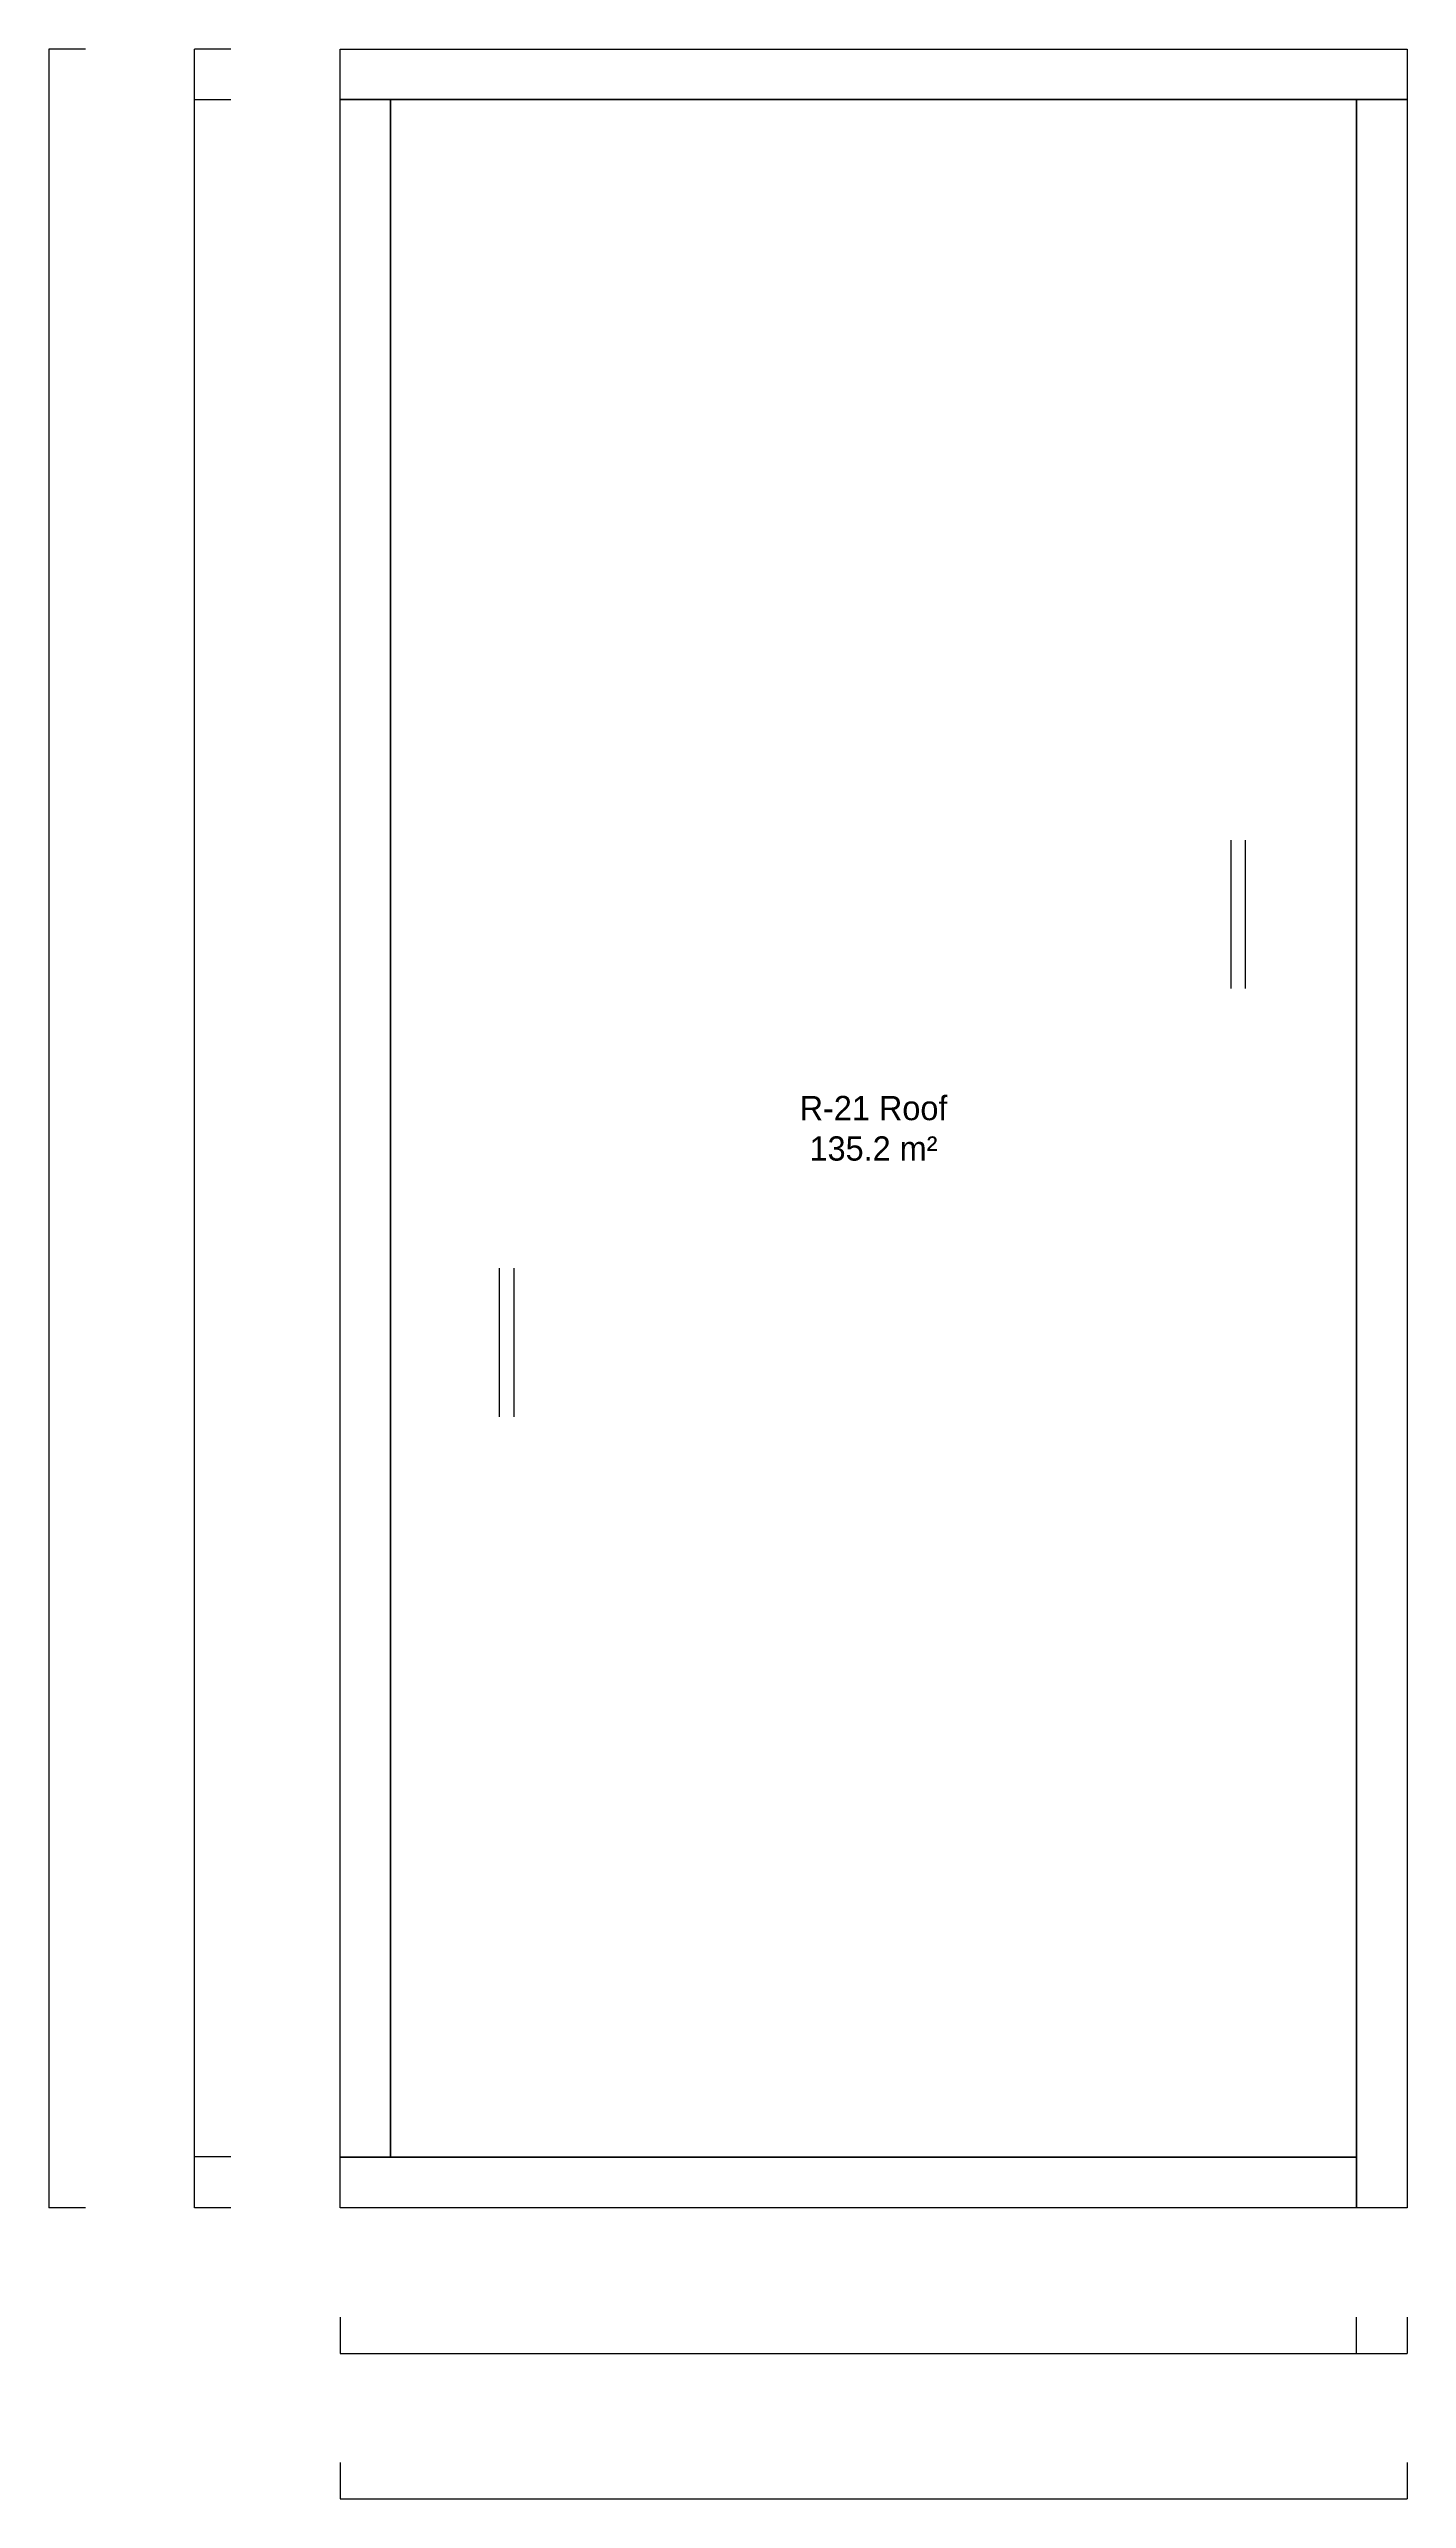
# Model space of a CAD drawing. Header units: millimetres. Extents: x -2400 to 8800, y -20200 to 0.
import ezdxf

# ---------------------------------------------------------------- set-up
doc = ezdxf.new("R2010")
doc.units = ezdxf.units.MM
for name, color, linetype in [('A-ANNO-DIMS', 1, 'Continuous'), ('A-AREA', 8, 'Continuous'), ('A-AREA-IDEN', 2, 'Continuous'), ('A-GLAZ', 5, 'Continuous'), ('A-WALL', 7, 'Continuous')]:
    doc.layers.add(name, color=color, linetype=linetype)
doc.styles.add('OpenSansCondensed-Light', font='OpenSansCondensed-Light.ttf')
doc.dimstyles.new('EZDXF', dxfattribs={"dimtxt": 0.25, "dimasz": 0.175, "dimexe": 0.375, "dimexo": 0.125, "dimgap": 0.1, "dimtad": 1, "dimlfac": 100, "dimzin": 12, "dimdsep": 46, "dimtxsty": 'OpenSansCondensed-Light', "dimblk": 'ARCHTICK', "dimcen": 2.5, "dimazin": 3, "dimtfac": 0.5, "dimtmove": 2, "dimatfit": 3})

# ---------------------------------------------------------------- blocks, each defined once
blk = doc.blocks.new('_ARCHTICK')
at = {"color": 0, "linetype": 'BYBLOCK', "const_width": 0.15}
blk.add_lwpolyline([(-0.5, -0.5), (0.5, 0.5)], dxfattribs=at)

msp = doc.modelspace()

# ---------------------------------------------------------------- linework, layer by layer
at = {"layer": 'A-AREA'}
msp.add_lwpolyline([(8383, -17383), (417, -17383), (417, -417), (8383, -417), (8383, -17383)], close=True, dxfattribs=at)
at = {"layer": 'A-GLAZ'}
for p, q in [((7349, -7747.26884), (7349, -6522.73116)), ((7469, -7747.26884), (7469, -6522.73116)), ((1316, -11277.26884), (1316, -10052.73116)), ((1436, -11277.26884), (1436, -10052.73116))]:
    msp.add_line(p, q, dxfattribs=at)
at = {"layer": 'A-WALL'}
for points in [[(8800, 0), (8800, -417), (0, -417), (0, 0), (8800, 0)], [(0, -417), (417, -417), (417, -17383), (0, -17383), (0, -417)], [(8800, -17800), (8383, -17800), (8383, -417), (8800, -417), (8800, -17800)], [(0, -17800), (0, -17383), (8383, -17383), (8383, -17800), (0, -17800)]]:
    msp.add_lwpolyline(points, close=True, dxfattribs=at)

# ---------------------------------------------------------------- texts
at = {"layer": 'A-AREA-IDEN', "insert": (4400, -8900), "char_height": 200, "attachment_point": 5}
msp.add_mtext('R-21 Roof\\P135.2 m²', dxfattribs=at)

# ---------------------------------------------------------------- dimensions: what is measured, and where the dimension line sits
at = {"layer": 'A-ANNO-DIMS'}
for base, p1, p2 in [((-2400, -17800), (-2100, -17800), (-2100, 0)), ((-1200, -420), (-900, -420), (-900, 0)), ((-1200, -17380), (-900, -17380), (-900, -420)), ((-1200, -17800), (-900, -17800), (-900, -17380))]:
    msp.add_linear_dim(base=base, p1=p1, p2=p2, angle=90, dimstyle='EZDXF', dxfattribs=at).render()
for base, p1, p2 in [((0, -19000), (0, -18700), (8380, -18700)), ((8380, -19000), (8380, -18700), (8800, -18700)), ((0, -20200), (0, -19900), (8800, -19900))]:
    msp.add_linear_dim(base=base, p1=p1, p2=p2, dimstyle='EZDXF', dxfattribs=at).render()

doc.saveas('drawing.dxf')
